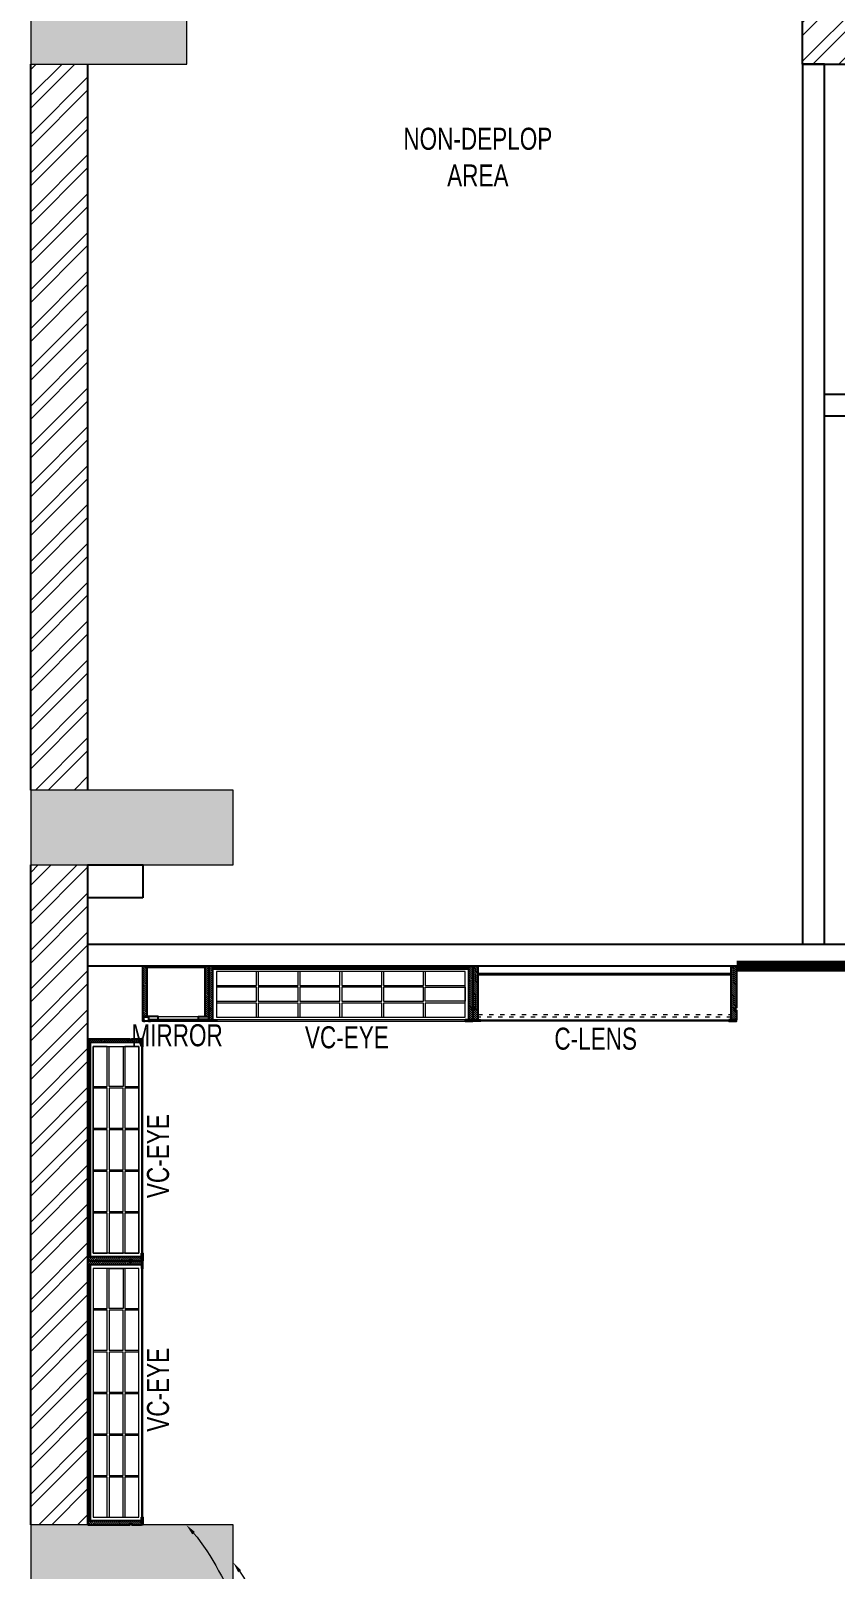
# Model space of a CAD drawing. Header units: feet. Extents: x 2148500 to 2159470, y -6063293 to -6042233.
# Drawn here: x 2148500 to 2152158, y -6054554 to -6047562 of the extents above; entities that cross this region are included whole.
import ezdxf
from ezdxf import colors
from ezdxf.entities.mleader import LeaderData, LeaderLine
from ezdxf.math import Vec2, Vec3

# ---------------------------------------------------------------- set-up
doc = ezdxf.new("R2010")
doc.units = ezdxf.units.FT
doc.header["$LTSCALE"] = 33
doc.header["$MEASUREMENT"] = 0
doc.linetypes.add('ACAD_ISO03W100', pattern=[30, 12, -18])
for name, color, linetype, lineweight in [('A-COL', 243, 'Continuous', 9), ('column hatch', 5, 'Continuous', 0), ('LENS-DIM', 252, 'Continuous', 5), ('LENS-PARTITION', 21, 'Continuous', 25), ('LENS-TEXT', 31, 'Continuous', 5), ('LENS_TEXT', 31, 'Continuous', 5), ('LK-FF&E WALL', 1, 'Continuous', 9), ('LK-FLUTTED FINISH', 20, 'Continuous', 30), ('LN-ELEVATION-1', 81, 'Continuous', 25), ('LN-ELEVATION-2', 103, 'Continuous', 20), ('LN-ELEVATION-3', 125, 'Continuous', 18), ('LN-ELEVATION-4', 145, 'Continuous', 13), ('LN-HATCH', 251, 'Continuous', 0), ('PLANO-TXT', 252, 'Continuous', 5)]:
    doc.layers.add(name, color=color, linetype=linetype, lineweight=lineweight)
doc.layers.add('A-WALL', color=1, linetype='Continuous')
doc.styles.add('LK TXT', font='GILC____.TTF', dxfattribs={"height": 100})
doc.styles.get("Standard").update_dxf_attribs({"font": 'GILC____.TTF'})
pattern_1 = [(45, (7858054.0837, 3504049.203), (-4.4901280605, 4.4901280605), [])]
pattern_2 = [(45, (7858558.917, 3503823.203), (-4.4901280605, 4.4901280605), [])]

# ---------------------------------------------------------------- blocks, each defined once
blk = doc.blocks.new('A$C9ae9df43')
at = {"layer": 'column hatch'}
h = blk.add_hatch(color=8, dxfattribs=at)
h.dxf.hatch_style = 1
h.paths.add_polyline_path([(9208.2, -1424.8), (8548.2, -1424.8), (8548.2, -1764.8), (9208.2, -1764.8)])
h.paths.add_polyline_path([(9208.2, -4764.8), (8548.2, -4764.8), (8548.2, -5104.8), (9208.2, -5104.8)])
h.paths.add_polyline_path([(-481.8, -8144.8), (-1401.8, -8144.8), (-1401.8, -8484.8), (-481.8, -8484.8)])
h.paths.add_polyline_path([(-481.8, -4764.8), (-1401.8, -4764.8), (-1401.8, -5104.8), (-481.8, -5104.8)])
h.paths.add_polyline_path([(-481.8, -1424.8), (-1401.8, -1424.8), (-1401.8, -1764.8), (-481.8, -1764.8)])
h.paths.add_polyline_path([(-691.8, 2155.2), (-1401.8, 2155.2), (-1401.8, 1875.2), (-691.8, 1875.2)])
h.paths.add_polyline_path([(-691.8, -11824.8), (-1401.8, -11824.8), (-1401.8, -12104.8), (-691.8, -12104.8)])
h.paths.add_polyline_path([(4268.2, -11824.8), (3768.2, -11824.8), (3768.2, -12104.8), (4268.2, -12104.8)])
h.paths.add_polyline_path([(9208.2, -11824.8), (8548.2, -11824.8), (8548.2, -12104.8), (9208.2, -12104.8)])
at = {"layer": 'LN-HATCH'}
h = blk.add_hatch(dxfattribs=at)
h.set_pattern_fill('ANSI32', color=256, scale=333, angle=180)
h.set_pattern_definition([(225, (-6061183.86, 5276119.44), (88.2999593, -88.2999593), []), (225, (-6061242.73, 5276119.44), (88.2999593, -88.2999593), [])])
h.paths.add_polyline_path([(2368.2, 7355.2), (-1401.8, 7355.2), (-1401.8, 2155.2), (-1141.8, 2155.2), (-1141.8, 7075.2), (2108.2, 7075.2), (2108.2, 1875.2), (8928.2, 1875.2), (8928.2, 1265.2), (9208.2, 1265.2), (9208.2, 2155.2), (2368.2, 2155.2)])
h.paths.add_polyline_path([(-1141.8, 1875.2), (-1401.8, 1875.2), (-1401.8, -1424.8), (-1141.8, -1424.8)])
h.paths.add_polyline_path([(-1141.8, -1764.8), (-1401.8, -1764.8), (-1401.8, -4764.8), (-1141.8, -4764.8)])
h.paths.add_polyline_path([(-1141.8, -5104.8), (-1401.8, -5104.8), (-1401.8, -8144.8), (-1141.8, -8144.8)])
h.paths.add_polyline_path([(-1141.8, -8484.8), (-1401.8, -8484.8), (-1401.8, -11824.8), (-1141.8, -11824.8)])
h.paths.add_polyline_path([(-1141.8, -12104.8), (-1401.8, -12104.8), (-1401.8, -13484.8), (-1141.8, -13484.8)])
h.paths.add_polyline_path([(9208.2, -8484.8), (8928.2, -8484.8), (8928.2, -11824.8), (9208.2, -11824.8)])
h.paths.add_polyline_path([(9208.2, -5104.8), (8928.2, -5104.8), (8928.2, -8144.8), (9208.2, -8144.8)])
h.paths.add_polyline_path([(9208.2, -1764.8), (8928.2, -1764.8), (8928.2, -4764.8), (9208.2, -4764.8)])
h.paths.add_polyline_path([(9208.2, 965.2), (8928.2, 965.2), (8928.2, -1424.8), (9208.2, -1424.8)])
at = {"layer": 'A-COL'}
for points in [[(-691.8, 2155.2), (-1401.8, 2155.2), (-1401.8, 1875.2), (-691.8, 1875.2)], [(-481.8, -1424.8), (-1401.8, -1424.8), (-1401.8, -1764.8), (-481.8, -1764.8)], [(-481.8, -4764.8), (-1401.8, -4764.8), (-1401.8, -5104.8), (-481.8, -5104.8)]]:
    blk.add_lwpolyline(points, close=True, dxfattribs=at)
at = {"layer": 'A-WALL'}
for p, q in [((2108.2, 1875.2), (2108.2, 7075.2)), ((-1401.8, -1424.8), (-1401.8, 1875.2)), ((-1141.8, -1424.8), (-1141.8, 1875.2)), ((2108.2, 1875.2), (8928.2, 1875.2)), ((-1401.8, -4764.8), (-1401.8, -1764.8)), ((-1141.8, -4764.8), (-1141.8, -1764.8))]:
    blk.add_line(p, q, dxfattribs=at)
blk = doc.blocks.new('VC HD 1200')
at = {"layer": 'LN-HATCH', "ltscale": 0.5}
h = blk.add_hatch(dxfattribs=at)
h.set_pattern_fill('ANSI31', color=256, scale=2)
h.set_pattern_definition([(45, (3760859.753, 1795248.936), (-4.490128061, 4.490128061), [])])
h.paths.add_polyline_path([(-1200, 250), (-1200, 60), (-1194, 60), (-1194, 50), (-1200, 50), (-1200, 6), (-1182, 6), (-1182, 250)])
h = blk.add_hatch(dxfattribs=at)
h.set_pattern_fill('ANSI31', color=256, scale=2)
h.set_pattern_definition(pattern_1)
h.paths.add_polyline_path([(0, 250), (0, 60), (-6, 60), (-6, 50), (0, 50), (0, 6), (-18, 6), (-18, 250)])
h = blk.add_hatch(dxfattribs=at)
h.set_pattern_fill('ANSI31', color=256, scale=2)
h.set_pattern_definition([(45, (7858047.0837, 3504049.203), (-4.4901280605, 4.4901280605), [])])
h.paths.add_polyline_path([(-1165, 6), (-1165, 0), (-1200, 0), (-1200, 6)])
h = blk.add_hatch(dxfattribs=at)
h.set_pattern_fill('ANSI31', color=256, scale=2)
h.set_pattern_definition(pattern_1)
h.paths.add_polyline_path([(-28, 6), (-28, 0), (0, 0), (0, 6)])
at = {"layer": 'LN-ELEVATION-1', "ltscale": 0.5}
for points in [[(-1200, 250), (-1200, 60), (-1194, 60), (-1194, 50), (-1200, 50), (-1200, 6), (-1182, 6), (-1182, 250)], [(-18, 238), (-1182, 238), (-1182, 244), (-18, 244)], [(0, 250), (0, 60), (-6, 60), (-6, 50), (0, 50), (0, 6), (-18, 6), (-18, 250)], [(-1165, 6), (-1165, 0), (-1200, 0), (-1200, 6)], [(-35, 6), (-35, 0), (0, 0), (0, 6)]]:
    blk.add_lwpolyline(points, close=True, dxfattribs=at)
at = {"layer": 'LN-ELEVATION-3', "ltscale": 0.5}
for p, q in [((-1182, 250), (-18, 250)), ((-1165, 6), (-35, 6)), ((-35, 0), (-1165, 0))]:
    blk.add_line(p, q, dxfattribs=at)
for points in [[(-1165, 226), (-35, 226), (-35, 18), (-1165, 18)], [(-1165, 226), (-983.3, 226), (-983.3, 162), (-1165, 162)], [(-975.3, 226), (-793.7, 226), (-793.7, 162), (-975.3, 162)], [(-785.7, 226), (-604, 226), (-604, 162), (-785.7, 162)], [(-596, 226), (-414.3, 226), (-414.3, 162), (-596, 162)], [(-406.3, 226), (-224.7, 226), (-224.7, 162), (-406.3, 162)], [(-216.7, 226), (-35, 226), (-35, 162), (-216.7, 162)], [(-1165, 90), (-983.3, 90), (-983.3, 154), (-1165, 154)], [(-975.3, 154), (-793.7, 154), (-793.7, 90), (-975.3, 90)], [(-785.7, 154), (-604, 154), (-604, 90), (-785.7, 90)], [(-596, 154), (-414.3, 154), (-414.3, 90), (-596, 90)], [(-406.3, 154), (-224.7, 154), (-224.7, 90), (-406.3, 90)], [(-216.7, 154), (-35, 154), (-35, 90), (-216.7, 90)], [(-1165, 82), (-983.3, 82), (-983.3, 18), (-1165, 18)], [(-975.3, 82), (-793.7, 82), (-793.7, 18), (-975.3, 18)], [(-785.7, 82), (-604, 82), (-604, 18), (-785.7, 18)], [(-596, 82), (-414.3, 82), (-414.3, 18), (-596, 18)], [(-406.3, 82), (-224.7, 82), (-224.7, 18), (-406.3, 18)], [(-216.7, 82), (-35, 82), (-35, 18), (-216.7, 18)]]:
    blk.add_lwpolyline(points, close=True, dxfattribs=at)
blk = doc.blocks.new('JJ SH 1200')
at = {"layer": 'LN-HATCH', "ltscale": 0.5}
h = blk.add_hatch(dxfattribs=at)
h.set_pattern_fill('ANSI31', color=256, scale=2)
h.set_pattern_definition([(45, (4097187.331, 1708800.267), (-4.4901280605, 4.4901280605), [])])
h.paths.add_polyline_path([(792.1, 220), (792.1, 30), (786.1, 30), (786.1, 20), (792.1, 20), (792.1, -24), (767.1, -24), (767.1, 220)])
h.paths.add_polyline_path([(-382.9, 180), (767.1, 180), (767.1, 186), (-382.9, 186)])
h.paths.add_polyline_path([(757.1, -24), (757.1, -30), (792.1, -30), (792.1, -24)])
h.paths.add_polyline_path([(-407.9, 220), (-407.9, 30), (-401.9, 30), (-401.9, 20), (-407.9, 20), (-407.9, -24), (-382.9, -24), (-382.9, 220)])
h.paths.add_polyline_path([(-372.9, -24), (-372.9, -30), (-407.9, -30), (-407.9, -24)])
at = {"layer": 'LN-ELEVATION-1', "ltscale": 0.5}
for points in [[(-407.9, 220), (-407.9, 30), (-401.9, 30), (-401.9, 20), (-407.9, 20), (-407.9, -24), (-382.9, -24), (-382.9, 220)], [(792.1, 220), (792.1, 30), (786.1, 30), (786.1, 20), (792.1, 20), (792.1, -24), (767.1, -24), (767.1, 220)], [(-382.9, 180), (767.1, 180), (767.1, 186), (-382.9, 186)], [(-372.9, -24), (-372.9, -30), (-407.9, -30), (-407.9, -24)], [(757.1, -24), (757.1, -30), (792.1, -30), (792.1, -24)]]:
    blk.add_lwpolyline(points, close=True, dxfattribs=at)
at = {"layer": 'LN-ELEVATION-3', "ltscale": 0.5}
for p, q in [((767.1, 220), (-382.9, 220)), ((757.1, -24), (-372.9, -24)), ((-372.9, -30), (757.1, -30))]:
    blk.add_line(p, q, dxfattribs=at)
at = {"layer": 'LN-ELEVATION-4', "linetype": 'ACAD_ISO03W100', "ltscale": 0.05}
blk.add_lwpolyline([(767.1, 0), (-382.9, 0), (-382.9, -12), (767.1, -12)], close=True, dxfattribs=at)
blk = doc.blocks.new('MIRROR')
at = {"layer": 'LN-HATCH', "ltscale": 0.5}
h = blk.add_hatch(dxfattribs=at)
h.set_pattern_fill('ANSI31', color=256, scale=2)
h.set_pattern_definition([(45, (4060433.7416, 1708720.787), (-4.4901280605, 4.4901280605), [])])
h.paths.add_polyline_path([(212.9, 101.3), (230.9, 101.3), (230.9, -127.7), (212.9, -127.7)])
h.paths.add_polyline_path([(230.9, 95.3), (494.9, 95.3), (494.9, 101.3), (230.9, 101.3)])
h.paths.add_polyline_path([(512.9, 101.3), (494.9, 101.3), (494.9, -127.7), (512.9, -127.7)])
at = {"layer": 'Defpoints'}
blk.add_lwpolyline([(512.9, 101.3), (212.9, 101.3), (212.9, -148.7), (512.9, -148.7)], close=True, dxfattribs=at)
at = {"layer": 'LN-ELEVATION-1'}
for points in [[(212.9, 101.3), (230.9, 101.3), (230.9, -127.7), (212.9, -127.7)], [(230.9, 95.3), (494.9, 95.3), (494.9, 101.3), (230.9, 101.3)], [(512.9, 101.3), (494.9, 101.3), (494.9, -127.7), (512.9, -127.7)], [(259.9, -141.7), (259.9, -127.7), (214.9, -127.7), (214.9, -148.7), (223.9, -148.7), (223.9, -147.2), (216.4, -147.2), (216.4, -141.7)], [(442.9, -141.7), (442.9, -127.7), (487.9, -127.7), (487.9, -148.7), (478.9, -148.7), (478.9, -147.2), (486.4, -147.2), (486.4, -141.7)], [(504.9, -148.7), (504.9, -147.2), (509.4, -147.2), (509.4, -129.2), (487.9, -129.2), (487.9, -127.7), (510.9, -127.7), (510.9, -148.7)]]:
    blk.add_lwpolyline(points, close=True, dxfattribs=at)
at = {"layer": 'LN-ELEVATION-2'}
blk.add_lwpolyline([(259.9, -141.7), (442.9, -141.7), (442.9, -127.7), (259.9, -127.7)], close=True, dxfattribs=at)
at = {"layer": 'LN-ELEVATION-2', "color": 4, "lineweight": 0}
blk.add_lwpolyline([(216.4, -141.7), (486.4, -141.7), (486.4, -147.2), (216.4, -147.2)], close=True, dxfattribs=at)
at = {"layer": 'LN-ELEVATION-4', "ltscale": 0.5}
blk.add_line((478.9, -148.7), (223.9, -148.7), dxfattribs=at)
blk = doc.blocks.new('VC HD 1010')
at = {"layer": 'LN-HATCH', "ltscale": 0.5}
h = blk.add_hatch(dxfattribs=at)
h.set_pattern_fill('ANSI31', color=256, scale=2)
h.set_pattern_definition([(45, (3761554.586, 1795022.936), (-4.490128061, 4.490128061), [])])
h.paths.add_polyline_path([(-505.2, 24), (-505.2, -166), (-499.2, -166), (-499.2, -176), (-505.2, -176), (-505.2, -220), (-487.2, -220), (-487.2, 24)])
h = blk.add_hatch(dxfattribs=at)
h.set_pattern_fill('ANSI31', color=256, scale=2)
h.set_pattern_definition(pattern_2)
h.paths.add_polyline_path([(504.8, 24), (504.8, -166), (498.8, -166), (498.8, -176), (504.8, -176), (504.8, -220), (486.8, -220), (486.8, 24)])
h = blk.add_hatch(dxfattribs=at)
h.set_pattern_fill('ANSI31', color=256, scale=2)
h.set_pattern_definition([(45, (7858741.917, 3503823.203), (-4.4901280605, 4.4901280605), [])])
h.paths.add_polyline_path([(-470.2, -220), (-470.2, -226), (-505.2, -226), (-505.2, -220)])
h = blk.add_hatch(dxfattribs=at)
h.set_pattern_fill('ANSI31', color=256, scale=2)
h.set_pattern_definition(pattern_2)
h.paths.add_polyline_path([(476.8, -220), (476.8, -226), (511.8, -226), (511.8, -220)])
at = {"layer": 'LN-ELEVATION-1', "ltscale": 0.5}
for points in [[(-505.2, 24), (-505.2, -166), (-499.2, -166), (-499.2, -176), (-505.2, -176), (-505.2, -220), (-487.2, -220), (-487.2, 24)], [(486.8, 12), (-487.2, 12), (-487.2, 18), (486.8, 18)], [(504.8, 24), (504.8, -166), (498.8, -166), (498.8, -176), (504.8, -176), (504.8, -220), (486.8, -220), (486.8, 24)], [(-470.2, -220), (-470.2, -226), (-505.2, -226), (-505.2, -220)], [(469.8, -220), (469.8, -226), (504.8, -226), (504.8, -220)]]:
    blk.add_lwpolyline(points, close=True, dxfattribs=at)
at = {"layer": 'LN-ELEVATION-2', "ltscale": 0.5}
blk.add_lwpolyline([(470.2, 0), (-470.2, 0), (-470.2, -208), (470.2, -208)], close=True, dxfattribs=at)
at = {"layer": 'LN-ELEVATION-3', "ltscale": 0.5}
for p, q in [((-487.2, 24), (486.8, 24)), ((-470.2, -220), (469.8, -220)), ((469.8, -226), (-470.2, -226))]:
    blk.add_line(p, q, dxfattribs=at)
for points in [[(-470.2, 0), (-288.5, 0), (-288.5, -64), (-470.2, -64)], [(-280.5, 0), (-98.8, 0), (-98.8, -64), (-280.5, -64)], [(-90.8, 0), (90.8, 0), (90.8, -64), (-90.8, -64)], [(98.8, 0), (280.5, 0), (280.5, -64), (98.8, -64)], [(288.5, 0), (470.2, 0), (470.2, -64), (288.5, -64)], [(-470.2, -136), (-288.5, -136), (-288.5, -72), (-470.2, -72)], [(-280.5, -72), (-98.8, -72), (-98.8, -136), (-280.5, -136)], [(-90.8, -72), (90.8, -72), (90.8, -136), (-90.8, -136)], [(98.8, -72), (280.5, -72), (280.5, -136), (98.8, -136)], [(288.5, -72), (470.2, -72), (470.2, -136), (288.5, -136)], [(-470.2, -144), (-288.5, -144), (-288.5, -208), (-470.2, -208)], [(-280.5, -144), (-98.8, -144), (-98.8, -208), (-280.5, -208)], [(-90.8, -144), (90.8, -144), (90.8, -208), (-90.8, -208)], [(98.8, -144), (280.5, -144), (280.5, -208), (98.8, -208)], [(288.5, -144), (470.2, -144), (470.2, -208), (288.5, -208)]]:
    blk.add_lwpolyline(points, close=True, dxfattribs=at)

msp = doc.modelspace()

# ---------------------------------------------------------------- linework, layer by layer
at = {"layer": 'LENS-PARTITION'}
for points in [[(2152009.8, -6051712.9), (2152109.8, -6051712.9), (2152109.8, -6047712.9), (2152009.8, -6047712.9)], [(2153709.8, -6049312.9), (2152109.8, -6049312.9), (2152109.8, -6049212.9), (2153709.8, -6049212.9)], [(2149009.8, -6051502.9), (2148759.8, -6051502.9), (2148759.8, -6051352.9), (2149009.8, -6051352.9)], [(2153709.8, -6051812.9), (2148759.8, -6051812.9), (2148759.8, -6051712.9), (2153709.8, -6051712.9)]]:
    msp.add_lwpolyline(points, close=True, dxfattribs=at)
at = {"layer": 'LK-FLUTTED FINISH', "linetype": 'ACAD_ISO03W100', "ltscale": 0.05, "const_width": 50}
msp.add_lwpolyline([(2155879.8, -6051812.9), (2151709.8, -6051812.9)], dxfattribs=at)

# ---------------------------------------------------------------- block references
at = {"layer": 'LENS-DIM', "color": 2}
msp.add_blockref('A$C9ae9df43', (2149901.6, -6049588.1), dxfattribs=at)
at = {"layer": 'LK-FF&E WALL', "xscale": -1}
for name, p in [('MIRROR', (2149522.7, -6051914.2)), ('VC HD 1200', (2149309.8, -6052062.9)), ('JJ SH 1200', (2151301.8, -6052032.9))]:
    msp.add_blockref(name, p, dxfattribs=at)
at = {"layer": 'LK-FF&E WALL', "xscale": -1, "rotation": 90}
for name, p in [('VC HD 1010', (2148783.8, -6052648.1)), ('VC HD 1200', (2149009.8, -6054352.9))]:
    msp.add_blockref(name, p, dxfattribs=at)

# ---------------------------------------------------------------- texts
at = {"layer": 'LENS-TEXT', "color": 0, "linetype": 'Continuous', "ltscale": 3, "insert": (2150532.8, -6048136), "char_height": 100, "attachment_point": 5, "style": 'LK TXT'}
msp.add_mtext_dynamic_manual_height_columns('NON-DEPLOP AREA ', width=337.047, gutter_width=1, heights=[0], dxfattribs=at)
at = {"layer": 'LENS_TEXT', "linetype": 'Continuous', "ltscale": 3, "insert": (2149165.2, -6052128), "char_height": 100, "width": 324.474, "attachment_point": 5, "style": 'LK TXT'}
msp.add_mtext('{\\C7;MIRROR}', dxfattribs=at)
at = {"layer": 'PLANO-TXT', "linetype": 'Continuous', "ltscale": 3, "char_height": 100, "width": 244.677, "attachment_point": 5, "style": 'LK TXT'}
for s, insert in [('VC-EYE', (2149937.4, -6052137.3)), ('C-LENS', (2151068.8, -6052143.6))]:
    msp.add_mtext(s, dxfattribs=dict(at, insert=insert))
at = {"layer": 'PLANO-TXT', "linetype": 'Continuous', "ltscale": 3, "char_height": 100, "width": 244.677, "attachment_point": 5, "rotation": 90, "style": 'LK TXT'}
for insert in [(2149079, -6052676.8), (2149079, -6053738.7)]:
    msp.add_mtext('VC-EYE', dxfattribs=dict(at, insert=insert))

# ---------------------------------------------------------------- leaders
at = {"layer": 'LENS-TEXT', "color": 0, "linetype": 'Continuous', "ltscale": 3}
ml = msp.add_multileader_mtext('Standard', dxfattribs=at)
ml.set_content('\\pxqr,t3;{\\C0;MIRROR ON SITE}', color=1)
ml.set_leader_properties(color=256, linetype='ByLayer', lineweight=-1)
ml.build(insert=Vec2(0, 0))
ml.multileader.update_dxf_attribs({"leader_type": 2, "dogleg_length": 0.36, "arrow_head_size": 50})
ctx = ml.context
ctx.base_point, ctx.char_height, ctx.arrow_head_size, ctx.landing_gap_size, ctx.plane_origin, ctx.plane_x_axis, ctx.plane_y_axis = Vec3(2149744.6, -6054964.4), 75, 50, 0.09, Vec3(2155754.1, -6053297.5), Vec3(0.999999, 0.001097), Vec3(-0.001097, 0.999999)
notes = []
notes.append((ctx, [(1, (1, 1, 0), (2149744.3, -6054964.4), (0.999999, 0.001097), 0.36, [(1, [(2149009.8, -6054777.9)], 0, []), (0, [(2149207.3, -6054352.9)], 0, []), (2, [(2149419.8, -6054522.9)], 0, [])])]))
ctx.mtext.insert, ctx.mtext.text_direction, ctx.mtext.rotation, ctx.mtext.width, ctx.mtext.flow_direction = Vec3(2149744.7, -6054926.4), Vec3(0.999999, 0.001097), 0.001097, 289.544, 5
for ctx, leaders in notes:
    for number, flags, end, landing, length, lines in leaders:
        leader = LeaderData()
        leader.index, (leader.has_last_leader_line, leader.has_dogleg_vector, leader.attachment_direction) = number, flags
        leader.last_leader_point, leader.dogleg_vector, leader.dogleg_length = Vec3(end), Vec3(landing), length
        for number, points, colour, breaks in lines:
            line = LeaderLine()
            line.index, line.vertices, line.color, line.breaks = number, Vec3.list(points), colors.encode_raw_color(colour), breaks
            leader.lines.append(line)
        ctx.leaders.append(leader)

doc.saveas('drawing.dxf')
